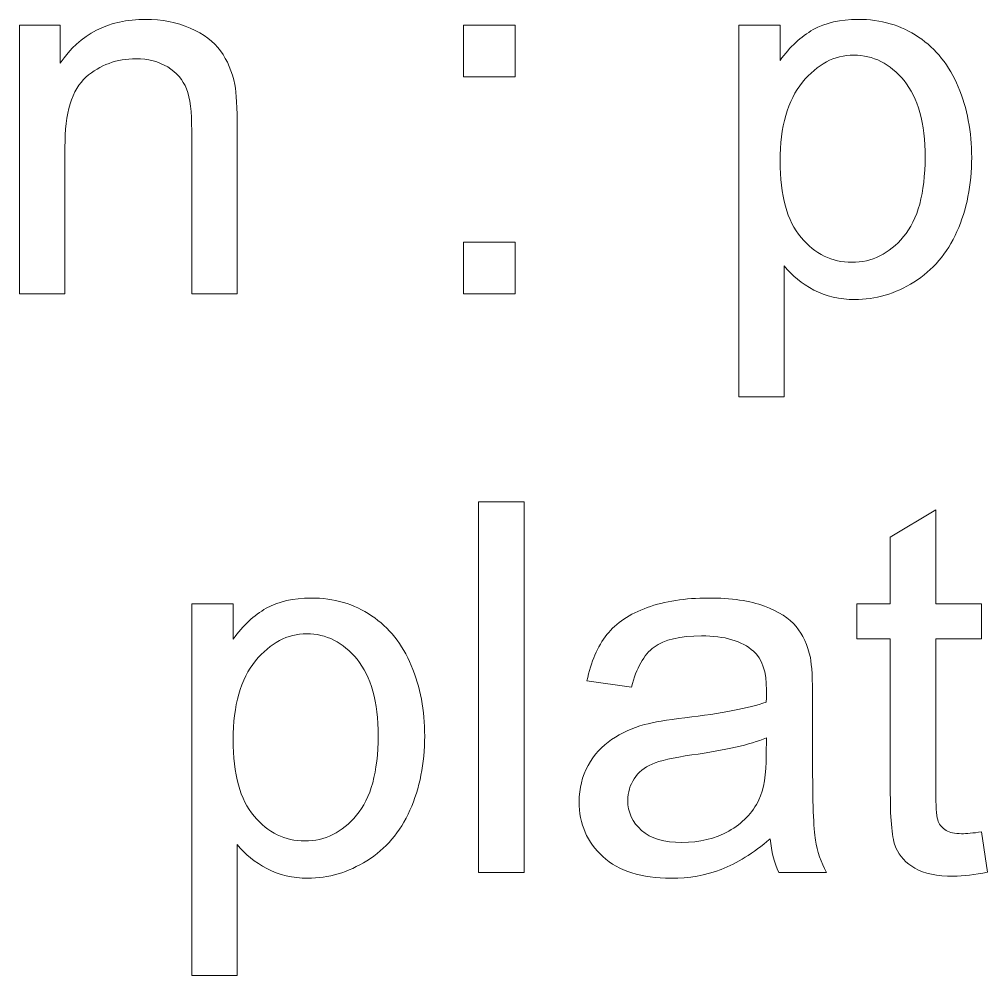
# Model space of a CAD drawing. Header units: centimetres. Extents: x -38.9 to 38.9, y -39.6 to 39.6.
# Drawn here: x 24.39 to 29.141, y 5.451 to 10.14 of the extents above; entities that cross this region are included whole.
import ezdxf

# ---------------------------------------------------------------- set-up
doc = ezdxf.new("R2010")
doc.units = ezdxf.units.CM
doc.header["$MEASUREMENT"] = 0
doc.layers.add('Layer 1', color=7, linetype='Continuous')

msp = doc.modelspace()

# ---------------------------------------------------------------- linework, layer by layer
at = {"layer": 'Layer 1', "color": 250, "lineweight": 9}
for points, knots in [([(24.39016, 8.79422), (24.39016, 8.79422), (24.39016, 10.11248), (24.39016, 10.11248), (24.39016, 10.11248), (24.39016, 10.11248), (24.39016, 10.11248), (24.39016, 10.11248), (24.39016, 10.11248), (24.39016, 10.11248), (24.39016, 10.11248), (24.39016, 10.11248), (24.39016, 10.11248), (24.39016, 10.11248), (24.59082, 10.11248), (24.59082, 10.11248), (24.59082, 10.11248), (24.59082, 10.11248), (24.59082, 10.11248), (24.59082, 10.11248), (24.59082, 10.11248), (24.59082, 10.11248), (24.59082, 10.11248), (24.59082, 10.11248), (24.59082, 10.11248), (24.59082, 10.11248), (24.59082, 9.92537), (24.59082, 9.92537), (24.59082, 9.92537), (24.59082, 9.92537), (24.59082, 9.92537), (24.59082, 9.92537), (24.59082, 9.92537), (24.59082, 9.92537), (24.59082, 9.92537), (24.59082, 9.92537), (24.59082, 9.92537), (24.68734, 10.06888), (24.82704, 10.14042), (25.0095, 10.14042), (25.0095, 10.14042), (25.0095, 10.14042), (25.0095, 10.14042), (25.0095, 10.14042), (25.0095, 10.14042), (25.0095, 10.14042), (25.0095, 10.14042), (25.0095, 10.14042), (25.0095, 10.14042), (25.08908, 10.14042), (25.1619, 10.12603), (25.22836, 10.09766), (25.22836, 10.09766), (25.22836, 10.09766), (25.22836, 10.09766), (25.22836, 10.09766), (25.22836, 10.09766), (25.22836, 10.09766), (25.22836, 10.09766), (25.22836, 10.09766), (25.22836, 10.09766), (25.29482, 10.0693), (25.34479, 10.03162), (25.37781, 9.98548), (25.37781, 9.98548), (25.37781, 9.98548), (25.37781, 9.98548), (25.37781, 9.98548), (25.37781, 9.98548), (25.37781, 9.98548), (25.37781, 9.98548), (25.37781, 9.98548), (25.37781, 9.98548), (25.41082, 9.93934), (25.4341, 9.8843), (25.44722, 9.8208), (25.44722, 9.8208), (25.44722, 9.8208), (25.44722, 9.8208), (25.44722, 9.8208), (25.44722, 9.8208), (25.44722, 9.8208), (25.44722, 9.8208), (25.44722, 9.8208), (25.44722, 9.8208), (25.45527, 9.77932), (25.4595, 9.70693), (25.4595, 9.60363), (25.4595, 9.60363), (25.4595, 9.60363), (25.4595, 9.60363), (25.4595, 9.60363), (25.4595, 9.60363), (25.4595, 9.60363), (25.4595, 9.60363), (25.4595, 9.60363), (25.4595, 9.60363), (25.4595, 9.60363), (25.4595, 8.79422), (25.4595, 8.79422), (25.4595, 8.79422), (25.4595, 8.79422), (25.4595, 8.79422), (25.4595, 8.79422), (25.4595, 8.79422), (25.4595, 8.79422), (25.4595, 8.79422), (25.4595, 8.79422), (25.45949, 8.79422), (25.45949, 8.79422), (25.23598, 8.79422), (25.23598, 8.79422), (25.23598, 8.79422), (25.23598, 8.79422), (25.23598, 8.79422), (25.23598, 8.79422), (25.23598, 8.79422), (25.23598, 8.79422), (25.23598, 8.79422), (25.23598, 8.79422), (25.23598, 8.79422), (25.23598, 8.79422), (25.23598, 9.59517), (25.23598, 9.59517), (25.23598, 9.59517), (25.23598, 9.59517), (25.23598, 9.59517), (25.23598, 9.59517), (25.23598, 9.59517), (25.23598, 9.59517), (25.23598, 9.59517), (25.23598, 9.59517), (25.23597, 9.59517), (25.23597, 9.68618), (25.22751, 9.75434), (25.21016, 9.79921), (25.21016, 9.79921), (25.21016, 9.79921), (25.21016, 9.79921), (25.21016, 9.79921), (25.21016, 9.79921), (25.21016, 9.79921), (25.21016, 9.79921), (25.21015, 9.79921), (25.21015, 9.79921), (25.19279, 9.84409), (25.1619, 9.88007), (25.11787, 9.90716), (25.11787, 9.90716), (25.11787, 9.90716), (25.11787, 9.90716), (25.11787, 9.90716), (25.11787, 9.90716), (25.11787, 9.90716), (25.11787, 9.90716), (25.11786, 9.90716), (25.11786, 9.90716), (25.07383, 9.93383), (25.02177, 9.94738), (24.96251, 9.94738), (24.96251, 9.94738), (24.96251, 9.94738), (24.96251, 9.94738), (24.96251, 9.94738), (24.96251, 9.94738), (24.96251, 9.94738), (24.96251, 9.94738), (24.9625, 9.94738), (24.9625, 9.94738), (24.86768, 9.94738), (24.78598, 9.91732), (24.71697, 9.85679), (24.71697, 9.85679), (24.71697, 9.85679), (24.71697, 9.85679), (24.71697, 9.85679), (24.71697, 9.85679), (24.71697, 9.85679), (24.71697, 9.85679), (24.71696, 9.85679), (24.71696, 9.85679), (24.64796, 9.79667), (24.61368, 9.68195), (24.61368, 9.51346), (24.61368, 9.51346), (24.61368, 9.51346), (24.61368, 9.51346), (24.61368, 9.51346), (24.61368, 9.51346), (24.61368, 9.51346), (24.61368, 9.51346), (24.61368, 9.51346), (24.61368, 9.51346), (24.61368, 9.51346), (24.61368, 8.79422), (24.61368, 8.79422), (24.61368, 8.79422), (24.61368, 8.79422), (24.61368, 8.79422), (24.61368, 8.79422), (24.61368, 8.79422), (24.61368, 8.79422), (24.61368, 8.79422), (24.61368, 8.79422), (24.61367, 8.79422), (24.61367, 8.79422), (24.39016, 8.79422), (24.39016, 8.79422)], [0, 0, 0, 0, 0.0144928, 0.0144928, 0.0144928, 0.0289855, 0.0289855, 0.0289855, 0.0434783, 0.0434783, 0.0434783, 0.057971, 0.057971, 0.057971, 0.0724638, 0.0724638, 0.0724638, 0.0869565, 0.0869565, 0.0869565, 0.1014493, 0.1014493, 0.1014493, 0.115942, 0.115942, 0.115942, 0.1304348, 0.1304348, 0.1304348, 0.1449275, 0.1449275, 0.1449275, 0.1594203, 0.1594203, 0.1594203, 0.173913, 0.173913, 0.173913, 0.1884058, 0.1884058, 0.1884058, 0.2028986, 0.2028986, 0.2028986, 0.2173913, 0.2173913, 0.2173913, 0.2318841, 0.2318841, 0.2318841, 0.2463768, 0.2463768, 0.2463768, 0.2608696, 0.2608696, 0.2608696, 0.2753623, 0.2753623, 0.2753623, 0.2898551, 0.2898551, 0.2898551, 0.3043478, 0.3043478, 0.3043478, 0.3188406, 0.3188406, 0.3188406, 0.3333333, 0.3333333, 0.3333333, 0.3478261, 0.3478261, 0.3478261, 0.3623188, 0.3623188, 0.3623188, 0.3768116, 0.3768116, 0.3768116, 0.3913043, 0.3913043, 0.3913043, 0.4057971, 0.4057971, 0.4057971, 0.4202899, 0.4202899, 0.4202899, 0.4347826, 0.4347826, 0.4347826, 0.4492754, 0.4492754, 0.4492754, 0.4637681, 0.4637681, 0.4637681, 0.4782609, 0.4782609, 0.4782609, 0.4927536, 0.4927536, 0.4927536, 0.5072464, 0.5072464, 0.5072464, 0.5217391, 0.5217391, 0.5217391, 0.5362319, 0.5362319, 0.5362319, 0.5507246, 0.5507246, 0.5507246, 0.5652174, 0.5652174, 0.5652174, 0.5797101, 0.5797101, 0.5797101, 0.5942029, 0.5942029, 0.5942029, 0.6086957, 0.6086957, 0.6086957, 0.6231884, 0.6231884, 0.6231884, 0.6376812, 0.6376812, 0.6376812, 0.6521739, 0.6521739, 0.6521739, 0.6666667, 0.6666667, 0.6666667, 0.6811594, 0.6811594, 0.6811594, 0.6956522, 0.6956522, 0.6956522, 0.7101449, 0.7101449, 0.7101449, 0.7246377, 0.7246377, 0.7246377, 0.7391304, 0.7391304, 0.7391304, 0.7536232, 0.7536232, 0.7536232, 0.7681159, 0.7681159, 0.7681159, 0.7826087, 0.7826087, 0.7826087, 0.7971014, 0.7971014, 0.7971014, 0.8115942, 0.8115942, 0.8115942, 0.826087, 0.826087, 0.826087, 0.8405797, 0.8405797, 0.8405797, 0.8550725, 0.8550725, 0.8550725, 0.8695652, 0.8695652, 0.8695652, 0.884058, 0.884058, 0.884058, 0.8985507, 0.8985507, 0.8985507, 0.9130435, 0.9130435, 0.9130435, 0.9275362, 0.9275362, 0.9275362, 0.942029, 0.942029, 0.942029, 0.9565217, 0.9565217, 0.9565217, 0.9710145, 0.9710145, 0.9710145, 0.9855072, 0.9855072, 0.9855072, 1, 1, 1, 1]), ([(27.91992, 8.28876), (27.91992, 8.28876), (27.91992, 10.11248), (27.91992, 10.11248), (27.91992, 10.11248), (27.91992, 10.11248), (27.91992, 10.11248), (27.91992, 10.11248), (27.91992, 10.11248), (27.91992, 10.11248), (27.91992, 10.11248), (27.91992, 10.11248), (27.91992, 10.11248), (27.91992, 10.11248), (28.12313, 10.11248), (28.12313, 10.11248), (28.12313, 10.11248), (28.12313, 10.11248), (28.12313, 10.11248), (28.12313, 10.11248), (28.12313, 10.11248), (28.12313, 10.11248), (28.12313, 10.11248), (28.12313, 10.11248), (28.12313, 10.11248), (28.12313, 10.11248), (28.12313, 9.93934), (28.12313, 9.93934), (28.12313, 9.93934), (28.12313, 9.93934), (28.12313, 9.93934), (28.12313, 9.93934), (28.12313, 9.93934), (28.12313, 9.93934), (28.12313, 9.93934), (28.12313, 9.93934), (28.12313, 9.93934), (28.17096, 10.00622), (28.22514, 10.0566), (28.28568, 10.09004), (28.28568, 10.09004), (28.28568, 10.09004), (28.28568, 10.09004), (28.28568, 10.09004), (28.28568, 10.09004), (28.28568, 10.09004), (28.28568, 10.09004), (28.28568, 10.09004), (28.28568, 10.09004), (28.34579, 10.12349), (28.41902, 10.14042), (28.50497, 10.14042), (28.50497, 10.14042), (28.50497, 10.14042), (28.50497, 10.14042), (28.50497, 10.14042), (28.50497, 10.14042), (28.50497, 10.14042), (28.50497, 10.14042), (28.50497, 10.14042), (28.50497, 10.14042), (28.61756, 10.14042), (28.71662, 10.11163), (28.80257, 10.05364), (28.80257, 10.05364), (28.80257, 10.05364), (28.80257, 10.05364), (28.80257, 10.05364), (28.80257, 10.05364), (28.80257, 10.05364), (28.80257, 10.05364), (28.80257, 10.05364), (28.80257, 10.05364), (28.88851, 9.99606), (28.95326, 9.91436), (28.9973, 9.80937), (28.9973, 9.80937), (28.9973, 9.80937), (28.9973, 9.80937), (28.9973, 9.80937), (28.9973, 9.80937), (28.9973, 9.80937), (28.9973, 9.80937), (28.9973, 9.80937), (28.9973, 9.80937), (29.04091, 9.70396), (29.06292, 9.58882), (29.06292, 9.46309), (29.06292, 9.46309), (29.06292, 9.46309), (29.06292, 9.46309), (29.06292, 9.46309), (29.06292, 9.46309), (29.06292, 9.46309), (29.06292, 9.46309), (29.06292, 9.46309), (29.06291, 9.46309), (29.06291, 9.32889), (29.03879, 9.20782), (28.99053, 9.09987), (28.99053, 9.09987), (28.99053, 9.09987), (28.99053, 9.09987), (28.99053, 9.09987), (28.99053, 9.09987), (28.99053, 9.09987), (28.99053, 9.09987), (28.99052, 9.09987), (28.99052, 9.09987), (28.94226, 8.99234), (28.872, 8.90979), (28.77971, 8.85222), (28.77971, 8.85222), (28.77971, 8.85222), (28.77971, 8.85222), (28.77971, 8.85222), (28.77971, 8.85222), (28.77971, 8.85222), (28.77971, 8.85222), (28.7797, 8.85222), (28.7797, 8.85222), (28.68784, 8.79507), (28.5909, 8.76628), (28.4893, 8.76628), (28.4893, 8.76628), (28.4893, 8.76628), (28.4893, 8.76628), (28.4893, 8.76628), (28.4893, 8.76628), (28.4893, 8.76628), (28.4893, 8.76628), (28.48929, 8.76628), (28.48929, 8.76628), (28.41479, 8.76628), (28.34791, 8.78194), (28.28906, 8.81327), (28.28906, 8.81327), (28.28906, 8.81327), (28.28906, 8.81327), (28.28906, 8.81327), (28.28906, 8.81327), (28.28906, 8.81327), (28.28906, 8.81327), (28.28906, 8.81327), (28.28906, 8.81327), (28.22979, 8.8446), (28.18154, 8.88397), (28.14344, 8.9318), (28.14344, 8.9318), (28.14344, 8.9318), (28.14344, 8.9318), (28.14344, 8.9318), (28.14344, 8.9318), (28.14344, 8.9318), (28.14344, 8.9318), (28.14344, 8.9318), (28.14344, 8.9318), (28.14344, 8.9318), (28.14344, 8.28876), (28.14344, 8.28876), (28.14344, 8.28876), (28.14344, 8.28876), (28.14344, 8.28876), (28.14344, 8.28876), (28.14344, 8.28876), (28.14344, 8.28876), (28.14344, 8.28876), (28.14344, 8.28876), (28.14343, 8.28876), (28.14343, 8.28876), (27.91992, 8.28876), (27.91992, 8.28876)], [0, 0, 0, 0, 0.0175439, 0.0175439, 0.0175439, 0.0350877, 0.0350877, 0.0350877, 0.0526316, 0.0526316, 0.0526316, 0.0701754, 0.0701754, 0.0701754, 0.0877193, 0.0877193, 0.0877193, 0.1052632, 0.1052632, 0.1052632, 0.122807, 0.122807, 0.122807, 0.1403509, 0.1403509, 0.1403509, 0.1578947, 0.1578947, 0.1578947, 0.1754386, 0.1754386, 0.1754386, 0.1929825, 0.1929825, 0.1929825, 0.2105263, 0.2105263, 0.2105263, 0.2280702, 0.2280702, 0.2280702, 0.245614, 0.245614, 0.245614, 0.2631579, 0.2631579, 0.2631579, 0.2807018, 0.2807018, 0.2807018, 0.2982456, 0.2982456, 0.2982456, 0.3157895, 0.3157895, 0.3157895, 0.3333333, 0.3333333, 0.3333333, 0.3508772, 0.3508772, 0.3508772, 0.3684211, 0.3684211, 0.3684211, 0.3859649, 0.3859649, 0.3859649, 0.4035088, 0.4035088, 0.4035088, 0.4210526, 0.4210526, 0.4210526, 0.4385965, 0.4385965, 0.4385965, 0.4561404, 0.4561404, 0.4561404, 0.4736842, 0.4736842, 0.4736842, 0.4912281, 0.4912281, 0.4912281, 0.5087719, 0.5087719, 0.5087719, 0.5263158, 0.5263158, 0.5263158, 0.5438596, 0.5438596, 0.5438596, 0.5614035, 0.5614035, 0.5614035, 0.5789474, 0.5789474, 0.5789474, 0.5964912, 0.5964912, 0.5964912, 0.6140351, 0.6140351, 0.6140351, 0.6315789, 0.6315789, 0.6315789, 0.6491228, 0.6491228, 0.6491228, 0.6666667, 0.6666667, 0.6666667, 0.6842105, 0.6842105, 0.6842105, 0.7017544, 0.7017544, 0.7017544, 0.7192982, 0.7192982, 0.7192982, 0.7368421, 0.7368421, 0.7368421, 0.754386, 0.754386, 0.754386, 0.7719298, 0.7719298, 0.7719298, 0.7894737, 0.7894737, 0.7894737, 0.8070175, 0.8070175, 0.8070175, 0.8245614, 0.8245614, 0.8245614, 0.8421053, 0.8421053, 0.8421053, 0.8596491, 0.8596491, 0.8596491, 0.877193, 0.877193, 0.877193, 0.8947368, 0.8947368, 0.8947368, 0.9122807, 0.9122807, 0.9122807, 0.9298246, 0.9298246, 0.9298246, 0.9473684, 0.9473684, 0.9473684, 0.9649123, 0.9649123, 0.9649123, 0.9824561, 0.9824561, 0.9824561, 1, 1, 1, 1]), ([(26.56948, 9.85848), (26.56948, 9.85848), (26.56948, 10.11248), (26.56948, 10.11248), (26.56948, 10.11248), (26.56948, 10.11248), (26.56948, 10.11248), (26.56948, 10.11248), (26.56948, 10.11248), (26.56948, 10.11248), (26.56948, 10.11248), (26.56948, 10.11248), (26.56948, 10.11248), (26.56948, 10.11248), (26.82348, 10.11248), (26.82348, 10.11248), (26.82348, 10.11248), (26.82348, 10.11248), (26.82348, 10.11248), (26.82348, 10.11248), (26.82348, 10.11248), (26.82348, 10.11248), (26.82348, 10.11248), (26.82348, 10.11248), (26.82348, 10.11248), (26.82348, 10.11248), (26.82348, 9.85848), (26.82348, 9.85848), (26.82348, 9.85848), (26.82348, 9.85848), (26.82348, 9.85848), (26.82348, 9.85848), (26.82348, 9.85848), (26.82348, 9.85848), (26.82348, 9.85848), (26.82348, 9.85848), (26.82348, 9.85848), (26.82347, 9.85848), (26.56948, 9.85848), (26.56948, 9.85848)], [0, 0, 0, 0, 0.0769231, 0.0769231, 0.0769231, 0.1538462, 0.1538462, 0.1538462, 0.2307692, 0.2307692, 0.2307692, 0.3076923, 0.3076923, 0.3076923, 0.3846154, 0.3846154, 0.3846154, 0.4615385, 0.4615385, 0.4615385, 0.5384615, 0.5384615, 0.5384615, 0.6153846, 0.6153846, 0.6153846, 0.6923077, 0.6923077, 0.6923077, 0.7692308, 0.7692308, 0.7692308, 0.8461538, 0.8461538, 0.8461538, 0.9230769, 0.9230769, 0.9230769, 1, 1, 1, 1]), ([(28.12313, 9.44531), (28.12313, 9.2764), (28.15741, 9.15151), (28.22557, 9.07066), (28.22557, 9.07066), (28.22557, 9.07066), (28.22557, 9.07066), (28.22557, 9.07066), (28.22557, 9.07066), (28.22557, 9.07066), (28.22557, 9.07066), (28.22557, 9.07066), (28.22557, 9.07066), (28.29415, 8.9898), (28.37712, 8.94916), (28.47449, 8.94916), (28.47449, 8.94916), (28.47449, 8.94916), (28.47449, 8.94916), (28.47449, 8.94916), (28.47449, 8.94916), (28.47449, 8.94916), (28.47449, 8.94916), (28.47449, 8.94916), (28.47449, 8.94916), (28.57355, 8.94916), (28.65821, 8.99107), (28.72849, 9.07489), (28.72849, 9.07489), (28.72849, 9.07489), (28.72849, 9.07489), (28.72849, 9.07489), (28.72849, 9.07489), (28.72849, 9.07489), (28.72849, 9.07489), (28.72849, 9.07489), (28.72849, 9.07489), (28.79918, 9.15871), (28.83432, 9.28825), (28.83432, 9.46393), (28.83432, 9.46393), (28.83432, 9.46393), (28.83432, 9.46393), (28.83432, 9.46393), (28.83432, 9.46393), (28.83432, 9.46393), (28.83432, 9.46393), (28.83432, 9.46393), (28.83432, 9.46393), (28.83431, 9.63157), (28.80003, 9.75688), (28.73103, 9.84028), (28.73103, 9.84028), (28.73103, 9.84028), (28.73103, 9.84028), (28.73103, 9.84028), (28.73103, 9.84028), (28.73103, 9.84028), (28.73103, 9.84028), (28.73102, 9.84028), (28.73102, 9.84028), (28.66201, 9.92367), (28.57989, 9.96516), (28.48422, 9.96516), (28.48422, 9.96516), (28.48422, 9.96516), (28.48422, 9.96516), (28.48422, 9.96516), (28.48422, 9.96516), (28.48422, 9.96516), (28.48422, 9.96516), (28.48421, 9.96516), (28.48421, 9.96516), (28.38938, 9.96516), (28.30557, 9.92071), (28.23276, 9.83223), (28.23276, 9.83223), (28.23276, 9.83223), (28.23276, 9.83223), (28.23276, 9.83223), (28.23276, 9.83223), (28.23276, 9.83223), (28.23276, 9.83223), (28.23275, 9.83223), (28.23275, 9.83223), (28.15951, 9.74333), (28.12313, 9.61464), (28.12313, 9.44531)], [0, 0, 0, 0, 0.0344828, 0.0344828, 0.0344828, 0.0689655, 0.0689655, 0.0689655, 0.1034483, 0.1034483, 0.1034483, 0.137931, 0.137931, 0.137931, 0.1724138, 0.1724138, 0.1724138, 0.2068966, 0.2068966, 0.2068966, 0.2413793, 0.2413793, 0.2413793, 0.2758621, 0.2758621, 0.2758621, 0.3103448, 0.3103448, 0.3103448, 0.3448276, 0.3448276, 0.3448276, 0.3793103, 0.3793103, 0.3793103, 0.4137931, 0.4137931, 0.4137931, 0.4482759, 0.4482759, 0.4482759, 0.4827586, 0.4827586, 0.4827586, 0.5172414, 0.5172414, 0.5172414, 0.5517241, 0.5517241, 0.5517241, 0.5862069, 0.5862069, 0.5862069, 0.6206897, 0.6206897, 0.6206897, 0.6551724, 0.6551724, 0.6551724, 0.6896552, 0.6896552, 0.6896552, 0.7241379, 0.7241379, 0.7241379, 0.7586207, 0.7586207, 0.7586207, 0.7931034, 0.7931034, 0.7931034, 0.8275862, 0.8275862, 0.8275862, 0.862069, 0.862069, 0.862069, 0.8965517, 0.8965517, 0.8965517, 0.9310345, 0.9310345, 0.9310345, 0.9655172, 0.9655172, 0.9655172, 1, 1, 1, 1]), ([(26.56948, 8.79422), (26.56948, 8.79422), (26.56948, 9.04822), (26.56948, 9.04822), (26.56948, 9.04822), (26.56948, 9.04822), (26.56948, 9.04822), (26.56948, 9.04822), (26.56948, 9.04822), (26.56948, 9.04822), (26.56948, 9.04822), (26.56948, 9.04822), (26.56948, 9.04822), (26.56948, 9.04822), (26.82348, 9.04822), (26.82348, 9.04822), (26.82348, 9.04822), (26.82348, 9.04822), (26.82348, 9.04822), (26.82348, 9.04822), (26.82348, 9.04822), (26.82348, 9.04822), (26.82348, 9.04822), (26.82348, 9.04822), (26.82348, 9.04822), (26.82348, 9.04822), (26.82348, 8.79422), (26.82348, 8.79422), (26.82348, 8.79422), (26.82348, 8.79422), (26.82348, 8.79422), (26.82348, 8.79422), (26.82348, 8.79422), (26.82348, 8.79422), (26.82348, 8.79422), (26.82348, 8.79422), (26.82348, 8.79422), (26.82347, 8.79422), (26.56948, 8.79422), (26.56948, 8.79422)], [0, 0, 0, 0, 0.0769231, 0.0769231, 0.0769231, 0.1538462, 0.1538462, 0.1538462, 0.2307692, 0.2307692, 0.2307692, 0.3076923, 0.3076923, 0.3076923, 0.3846154, 0.3846154, 0.3846154, 0.4615385, 0.4615385, 0.4615385, 0.5384615, 0.5384615, 0.5384615, 0.6153846, 0.6153846, 0.6153846, 0.6923077, 0.6923077, 0.6923077, 0.7692308, 0.7692308, 0.7692308, 0.8461538, 0.8461538, 0.8461538, 0.9230769, 0.9230769, 0.9230769, 1, 1, 1, 1]), ([(26.64356, 5.95661), (26.64356, 5.95661), (26.64356, 7.77525), (26.64356, 7.77525), (26.64356, 7.77525), (26.64356, 7.77525), (26.64356, 7.77525), (26.64356, 7.77525), (26.64356, 7.77525), (26.64356, 7.77525), (26.64356, 7.77525), (26.64356, 7.77525), (26.64356, 7.77525), (26.64356, 7.77525), (26.86708, 7.77525), (26.86708, 7.77525), (26.86708, 7.77525), (26.86708, 7.77525), (26.86708, 7.77525), (26.86708, 7.77525), (26.86708, 7.77525), (26.86708, 7.77525), (26.86708, 7.77525), (26.86708, 7.77525), (26.86708, 7.77525), (26.86708, 7.77525), (26.86708, 5.95661), (26.86708, 5.95661), (26.86708, 5.95661), (26.86708, 5.95661), (26.86708, 5.95661), (26.86708, 5.95661), (26.86708, 5.95661), (26.86708, 5.95661), (26.86708, 5.95661), (26.86708, 5.95661), (26.86708, 5.95661), (26.86707, 5.95661), (26.64356, 5.95661), (26.64356, 5.95661)], [0, 0, 0, 0, 0.0769231, 0.0769231, 0.0769231, 0.1538462, 0.1538462, 0.1538462, 0.2307692, 0.2307692, 0.2307692, 0.3076923, 0.3076923, 0.3076923, 0.3846154, 0.3846154, 0.3846154, 0.4615385, 0.4615385, 0.4615385, 0.5384615, 0.5384615, 0.5384615, 0.6153846, 0.6153846, 0.6153846, 0.6923077, 0.6923077, 0.6923077, 0.7692308, 0.7692308, 0.7692308, 0.8461538, 0.8461538, 0.8461538, 0.9230769, 0.9230769, 0.9230769, 1, 1, 1, 1]), ([(29.11074, 6.156), (29.11074, 6.156), (29.14122, 5.95873), (29.14122, 5.95873), (29.14122, 5.95873), (29.14122, 5.95873), (29.14122, 5.95873), (29.14122, 5.95873), (29.14122, 5.95873), (29.14122, 5.95873), (29.14122, 5.95873), (29.14121, 5.95873), (29.14121, 5.95873), (29.07856, 5.9456), (29.02226, 5.93883), (28.97316, 5.93883), (28.97316, 5.93883), (28.97316, 5.93883), (28.97316, 5.93883), (28.97316, 5.93883), (28.97316, 5.93883), (28.97316, 5.93883), (28.97316, 5.93883), (28.97315, 5.93883), (28.97315, 5.93883), (28.89229, 5.93883), (28.82964, 5.95153), (28.78477, 5.97735), (28.78477, 5.97735), (28.78477, 5.97735), (28.78477, 5.97735), (28.78477, 5.97735), (28.78477, 5.97735), (28.78477, 5.97735), (28.78477, 5.97735), (28.78476, 5.97735), (28.78476, 5.97735), (28.74031, 6.00318), (28.709, 6.03662), (28.69079, 6.07853), (28.69079, 6.07853), (28.69079, 6.07853), (28.69079, 6.07853), (28.69079, 6.07853), (28.69079, 6.07853), (28.69079, 6.07853), (28.69079, 6.07853), (28.69078, 6.07853), (28.69078, 6.07853), (28.67258, 6.12044), (28.6637, 6.20849), (28.6637, 6.34269), (28.6637, 6.34269), (28.6637, 6.34269), (28.6637, 6.34269), (28.6637, 6.34269), (28.6637, 6.34269), (28.6637, 6.34269), (28.6637, 6.34269), (28.6637, 6.34269), (28.6637, 6.34269), (28.6637, 6.34269), (28.6637, 7.10215), (28.6637, 7.10215), (28.6637, 7.10215), (28.6637, 7.10215), (28.6637, 7.10215), (28.6637, 7.10215), (28.6637, 7.10215), (28.6637, 7.10215), (28.6637, 7.10215), (28.6637, 7.10215), (28.66369, 7.10215), (28.66369, 7.10215), (28.4986, 7.10215), (28.4986, 7.10215), (28.4986, 7.10215), (28.4986, 7.10215), (28.4986, 7.10215), (28.4986, 7.10215), (28.4986, 7.10215), (28.4986, 7.10215), (28.4986, 7.10215), (28.4986, 7.10215), (28.4986, 7.10215), (28.4986, 7.10215), (28.4986, 7.27487), (28.4986, 7.27487), (28.4986, 7.27487), (28.4986, 7.27487), (28.4986, 7.27487), (28.4986, 7.27487), (28.4986, 7.27487), (28.4986, 7.27487), (28.4986, 7.27487), (28.4986, 7.27487), (28.4986, 7.27487), (28.4986, 7.27487), (28.6637, 7.27487), (28.6637, 7.27487), (28.6637, 7.27487), (28.6637, 7.27487), (28.6637, 7.27487), (28.6637, 7.27487), (28.6637, 7.27487), (28.6637, 7.27487), (28.6637, 7.27487), (28.6637, 7.27487), (28.6637, 7.27487), (28.6637, 7.27487), (28.6637, 7.60084), (28.6637, 7.60084), (28.6637, 7.60084), (28.6637, 7.60084), (28.6637, 7.60084), (28.6637, 7.60084), (28.6637, 7.60084), (28.6637, 7.60084), (28.6637, 7.60084), (28.6637, 7.60084), (28.6637, 7.60084), (28.6637, 7.60084), (28.88722, 7.73503), (28.88722, 7.73503), (28.88722, 7.73503), (28.88722, 7.73503), (28.88722, 7.73503), (28.88722, 7.73503), (28.88722, 7.73503), (28.88722, 7.73503), (28.88722, 7.73503), (28.88722, 7.73503), (28.88722, 7.73503), (28.88722, 7.73503), (28.88722, 7.27487), (28.88722, 7.27487), (28.88722, 7.27487), (28.88722, 7.27487), (28.88722, 7.27487), (28.88722, 7.27487), (28.88722, 7.27487), (28.88722, 7.27487), (28.88722, 7.27487), (28.88722, 7.27487), (28.88722, 7.27487), (28.88722, 7.27487), (29.11074, 7.27487), (29.11074, 7.27487), (29.11074, 7.27487), (29.11074, 7.27487), (29.11074, 7.27487), (29.11074, 7.27487), (29.11074, 7.27487), (29.11074, 7.27487), (29.11074, 7.27487), (29.11074, 7.27487), (29.11074, 7.27487), (29.11074, 7.27487), (29.11074, 7.10215), (29.11074, 7.10215), (29.11074, 7.10215), (29.11074, 7.10215), (29.11074, 7.10215), (29.11074, 7.10215), (29.11074, 7.10215), (29.11074, 7.10215), (29.11074, 7.10215), (29.11074, 7.10215), (29.11073, 7.10215), (29.11073, 7.10215), (28.88722, 7.10215), (28.88722, 7.10215), (28.88722, 7.10215), (28.88722, 7.10215), (28.88722, 7.10215), (28.88722, 7.10215), (28.88722, 7.10215), (28.88722, 7.10215), (28.88722, 7.10215), (28.88722, 7.10215), (28.88722, 7.10215), (28.88722, 7.10215), (28.88722, 6.32999), (28.88722, 6.32999), (28.88722, 6.32999), (28.88722, 6.32999), (28.88722, 6.32999), (28.88722, 6.32999), (28.88722, 6.32999), (28.88722, 6.32999), (28.88722, 6.32999), (28.88722, 6.32999), (28.88722, 6.32999), (28.88722, 6.26607), (28.89102, 6.225), (28.89907, 6.2068), (28.89907, 6.2068), (28.89907, 6.2068), (28.89907, 6.2068), (28.89907, 6.2068), (28.89907, 6.2068), (28.89907, 6.2068), (28.89907, 6.2068), (28.89907, 6.2068), (28.89907, 6.2068), (28.90669, 6.1886), (28.91939, 6.1742), (28.93717, 6.1632), (28.93717, 6.1632), (28.93717, 6.1632), (28.93717, 6.1632), (28.93717, 6.1632), (28.93717, 6.1632), (28.93717, 6.1632), (28.93717, 6.1632), (28.93717, 6.1632), (28.93717, 6.1632), (28.95495, 6.15261), (28.98035, 6.14711), (29.01336, 6.14711), (29.01336, 6.14711), (29.01336, 6.14711), (29.01336, 6.14711), (29.01336, 6.14711), (29.01336, 6.14711), (29.01336, 6.14711), (29.01336, 6.14711), (29.01337, 6.14711), (29.01337, 6.14711), (29.03793, 6.14711), (29.07052, 6.15007), (29.11074, 6.156)], [0, 0, 0, 0, 0.012987, 0.012987, 0.012987, 0.025974, 0.025974, 0.025974, 0.038961, 0.038961, 0.038961, 0.0519481, 0.0519481, 0.0519481, 0.0649351, 0.0649351, 0.0649351, 0.0779221, 0.0779221, 0.0779221, 0.0909091, 0.0909091, 0.0909091, 0.1038961, 0.1038961, 0.1038961, 0.1168831, 0.1168831, 0.1168831, 0.1298701, 0.1298701, 0.1298701, 0.1428571, 0.1428571, 0.1428571, 0.1558442, 0.1558442, 0.1558442, 0.1688312, 0.1688312, 0.1688312, 0.1818182, 0.1818182, 0.1818182, 0.1948052, 0.1948052, 0.1948052, 0.2077922, 0.2077922, 0.2077922, 0.2207792, 0.2207792, 0.2207792, 0.2337662, 0.2337662, 0.2337662, 0.2467532, 0.2467532, 0.2467532, 0.2597403, 0.2597403, 0.2597403, 0.2727273, 0.2727273, 0.2727273, 0.2857143, 0.2857143, 0.2857143, 0.2987013, 0.2987013, 0.2987013, 0.3116883, 0.3116883, 0.3116883, 0.3246753, 0.3246753, 0.3246753, 0.3376623, 0.3376623, 0.3376623, 0.3506494, 0.3506494, 0.3506494, 0.3636364, 0.3636364, 0.3636364, 0.3766234, 0.3766234, 0.3766234, 0.3896104, 0.3896104, 0.3896104, 0.4025974, 0.4025974, 0.4025974, 0.4155844, 0.4155844, 0.4155844, 0.4285714, 0.4285714, 0.4285714, 0.4415584, 0.4415584, 0.4415584, 0.4545455, 0.4545455, 0.4545455, 0.4675325, 0.4675325, 0.4675325, 0.4805195, 0.4805195, 0.4805195, 0.4935065, 0.4935065, 0.4935065, 0.5064935, 0.5064935, 0.5064935, 0.5194805, 0.5194805, 0.5194805, 0.5324675, 0.5324675, 0.5324675, 0.5454545, 0.5454545, 0.5454545, 0.5584416, 0.5584416, 0.5584416, 0.5714286, 0.5714286, 0.5714286, 0.5844156, 0.5844156, 0.5844156, 0.5974026, 0.5974026, 0.5974026, 0.6103896, 0.6103896, 0.6103896, 0.6233766, 0.6233766, 0.6233766, 0.6363636, 0.6363636, 0.6363636, 0.6493506, 0.6493506, 0.6493506, 0.6623377, 0.6623377, 0.6623377, 0.6753247, 0.6753247, 0.6753247, 0.6883117, 0.6883117, 0.6883117, 0.7012987, 0.7012987, 0.7012987, 0.7142857, 0.7142857, 0.7142857, 0.7272727, 0.7272727, 0.7272727, 0.7402597, 0.7402597, 0.7402597, 0.7532468, 0.7532468, 0.7532468, 0.7662338, 0.7662338, 0.7662338, 0.7792208, 0.7792208, 0.7792208, 0.7922078, 0.7922078, 0.7922078, 0.8051948, 0.8051948, 0.8051948, 0.8181818, 0.8181818, 0.8181818, 0.8311688, 0.8311688, 0.8311688, 0.8441558, 0.8441558, 0.8441558, 0.8571429, 0.8571429, 0.8571429, 0.8701299, 0.8701299, 0.8701299, 0.8831169, 0.8831169, 0.8831169, 0.8961039, 0.8961039, 0.8961039, 0.9090909, 0.9090909, 0.9090909, 0.9220779, 0.9220779, 0.9220779, 0.9350649, 0.9350649, 0.9350649, 0.9480519, 0.9480519, 0.9480519, 0.961039, 0.961039, 0.961039, 0.974026, 0.974026, 0.974026, 0.987013, 0.987013, 0.987013, 1, 1, 1, 1]), ([(25.23598, 5.45115), (25.23598, 5.45115), (25.23598, 7.27487), (25.23598, 7.27487), (25.23598, 7.27487), (25.23598, 7.27487), (25.23598, 7.27487), (25.23598, 7.27487), (25.23598, 7.27487), (25.23598, 7.27487), (25.23598, 7.27487), (25.23598, 7.27487), (25.23598, 7.27487), (25.23598, 7.27487), (25.43919, 7.27487), (25.43919, 7.27487), (25.43919, 7.27487), (25.43919, 7.27487), (25.43919, 7.27487), (25.43919, 7.27487), (25.43919, 7.27487), (25.43919, 7.27487), (25.43919, 7.27487), (25.43919, 7.27487), (25.43919, 7.27487), (25.43919, 7.27487), (25.43919, 7.10173), (25.43919, 7.10173), (25.43919, 7.10173), (25.43919, 7.10173), (25.43919, 7.10173), (25.43919, 7.10173), (25.43919, 7.10173), (25.43919, 7.10173), (25.43919, 7.10173), (25.43919, 7.10173), (25.43919, 7.10173), (25.48702, 7.16861), (25.5412, 7.21899), (25.60175, 7.25243), (25.60175, 7.25243), (25.60175, 7.25243), (25.60175, 7.25243), (25.60175, 7.25243), (25.60175, 7.25243), (25.60175, 7.25243), (25.60175, 7.25243), (25.60175, 7.25243), (25.60175, 7.25243), (25.66185, 7.28587), (25.7351, 7.30281), (25.82104, 7.30281), (25.82104, 7.30281), (25.82104, 7.30281), (25.82104, 7.30281), (25.82104, 7.30281), (25.82104, 7.30281), (25.82104, 7.30281), (25.82104, 7.30281), (25.82104, 7.30281), (25.82104, 7.30281), (25.93363, 7.30281), (26.03269, 7.27402), (26.11863, 7.21603), (26.11863, 7.21603), (26.11863, 7.21603), (26.11863, 7.21603), (26.11863, 7.21603), (26.11863, 7.21603), (26.11863, 7.21603), (26.11863, 7.21603), (26.11863, 7.21603), (26.11863, 7.21603), (26.20457, 7.15845), (26.26935, 7.07674), (26.31336, 6.97176), (26.31336, 6.97176), (26.31336, 6.97176), (26.31336, 6.97176), (26.31336, 6.97176), (26.31336, 6.97176), (26.31336, 6.97176), (26.31336, 6.97176), (26.31336, 6.97176), (26.31336, 6.97176), (26.35697, 6.86635), (26.37898, 6.75121), (26.37898, 6.62548), (26.37898, 6.62548), (26.37898, 6.62548), (26.37898, 6.62548), (26.37898, 6.62548), (26.37898, 6.62548), (26.37898, 6.62548), (26.37898, 6.62548), (26.37898, 6.62548), (26.37898, 6.62548), (26.37897, 6.49128), (26.35485, 6.37021), (26.3066, 6.26226), (26.3066, 6.26226), (26.3066, 6.26226), (26.3066, 6.26226), (26.3066, 6.26226), (26.3066, 6.26226), (26.3066, 6.26226), (26.3066, 6.26226), (26.30659, 6.26226), (26.30659, 6.26226), (26.25832, 6.15473), (26.18807, 6.07218), (26.09577, 6.01461), (26.09577, 6.01461), (26.09577, 6.01461), (26.09577, 6.01461), (26.09577, 6.01461), (26.09577, 6.01461), (26.09577, 6.01461), (26.09577, 6.01461), (26.09576, 6.01461), (26.09576, 6.01461), (26.0039, 5.95746), (25.90696, 5.92867), (25.80537, 5.92867), (25.80537, 5.92867), (25.80537, 5.92867), (25.80537, 5.92867), (25.80537, 5.92867), (25.80537, 5.92867), (25.80537, 5.92867), (25.80537, 5.92867), (25.80536, 5.92867), (25.80536, 5.92867), (25.73086, 5.92867), (25.66397, 5.94433), (25.60513, 5.97566), (25.60513, 5.97566), (25.60513, 5.97566), (25.60513, 5.97566), (25.60513, 5.97566), (25.60513, 5.97566), (25.60513, 5.97566), (25.60513, 5.97566), (25.60512, 5.97566), (25.60512, 5.97566), (25.54585, 6.00699), (25.4976, 6.04636), (25.4595, 6.09419), (25.4595, 6.09419), (25.4595, 6.09419), (25.4595, 6.09419), (25.4595, 6.09419), (25.4595, 6.09419), (25.4595, 6.09419), (25.4595, 6.09419), (25.4595, 6.09419), (25.4595, 6.09419), (25.4595, 6.09419), (25.4595, 5.45115), (25.4595, 5.45115), (25.4595, 5.45115), (25.4595, 5.45115), (25.4595, 5.45115), (25.4595, 5.45115), (25.4595, 5.45115), (25.4595, 5.45115), (25.4595, 5.45115), (25.4595, 5.45115), (25.45949, 5.45115), (25.45949, 5.45115), (25.23598, 5.45115), (25.23598, 5.45115)], [0, 0, 0, 0, 0.0175439, 0.0175439, 0.0175439, 0.0350877, 0.0350877, 0.0350877, 0.0526316, 0.0526316, 0.0526316, 0.0701754, 0.0701754, 0.0701754, 0.0877193, 0.0877193, 0.0877193, 0.1052632, 0.1052632, 0.1052632, 0.122807, 0.122807, 0.122807, 0.1403509, 0.1403509, 0.1403509, 0.1578947, 0.1578947, 0.1578947, 0.1754386, 0.1754386, 0.1754386, 0.1929825, 0.1929825, 0.1929825, 0.2105263, 0.2105263, 0.2105263, 0.2280702, 0.2280702, 0.2280702, 0.245614, 0.245614, 0.245614, 0.2631579, 0.2631579, 0.2631579, 0.2807018, 0.2807018, 0.2807018, 0.2982456, 0.2982456, 0.2982456, 0.3157895, 0.3157895, 0.3157895, 0.3333333, 0.3333333, 0.3333333, 0.3508772, 0.3508772, 0.3508772, 0.3684211, 0.3684211, 0.3684211, 0.3859649, 0.3859649, 0.3859649, 0.4035088, 0.4035088, 0.4035088, 0.4210526, 0.4210526, 0.4210526, 0.4385965, 0.4385965, 0.4385965, 0.4561404, 0.4561404, 0.4561404, 0.4736842, 0.4736842, 0.4736842, 0.4912281, 0.4912281, 0.4912281, 0.5087719, 0.5087719, 0.5087719, 0.5263158, 0.5263158, 0.5263158, 0.5438596, 0.5438596, 0.5438596, 0.5614035, 0.5614035, 0.5614035, 0.5789474, 0.5789474, 0.5789474, 0.5964912, 0.5964912, 0.5964912, 0.6140351, 0.6140351, 0.6140351, 0.6315789, 0.6315789, 0.6315789, 0.6491228, 0.6491228, 0.6491228, 0.6666667, 0.6666667, 0.6666667, 0.6842105, 0.6842105, 0.6842105, 0.7017544, 0.7017544, 0.7017544, 0.7192982, 0.7192982, 0.7192982, 0.7368421, 0.7368421, 0.7368421, 0.754386, 0.754386, 0.754386, 0.7719298, 0.7719298, 0.7719298, 0.7894737, 0.7894737, 0.7894737, 0.8070175, 0.8070175, 0.8070175, 0.8245614, 0.8245614, 0.8245614, 0.8421053, 0.8421053, 0.8421053, 0.8596491, 0.8596491, 0.8596491, 0.877193, 0.877193, 0.877193, 0.8947368, 0.8947368, 0.8947368, 0.9122807, 0.9122807, 0.9122807, 0.9298246, 0.9298246, 0.9298246, 0.9473684, 0.9473684, 0.9473684, 0.9649123, 0.9649123, 0.9649123, 0.9824561, 0.9824561, 0.9824561, 1, 1, 1, 1]), ([(28.07398, 6.12171), (27.99102, 6.05101), (27.91103, 6.00148), (27.83439, 5.97227), (27.83439, 5.97227), (27.83439, 5.97227), (27.83439, 5.97227), (27.83439, 5.97227), (27.83439, 5.97227), (27.83439, 5.97227), (27.83439, 5.97227), (27.83438, 5.97227), (27.83438, 5.97227), (27.75776, 5.94306), (27.67564, 5.92867), (27.58759, 5.92867), (27.58759, 5.92867), (27.58759, 5.92867), (27.58759, 5.92867), (27.58759, 5.92867), (27.58759, 5.92867), (27.58759, 5.92867), (27.58759, 5.92867), (27.58758, 5.92867), (27.58758, 5.92867), (27.4428, 5.92867), (27.33147, 5.96381), (27.25359, 6.0345), (27.25359, 6.0345), (27.25359, 6.0345), (27.25359, 6.0345), (27.25359, 6.0345), (27.25359, 6.0345), (27.25359, 6.0345), (27.25359, 6.0345), (27.25358, 6.0345), (27.25358, 6.0345), (27.17568, 6.10478), (27.13674, 6.19495), (27.13674, 6.30459), (27.13674, 6.30459), (27.13674, 6.30459), (27.13674, 6.30459), (27.13674, 6.30459), (27.13674, 6.30459), (27.13674, 6.30459), (27.13674, 6.30459), (27.13674, 6.30459), (27.13674, 6.30459), (27.13674, 6.36894), (27.15156, 6.42778), (27.18077, 6.48112), (27.18077, 6.48112), (27.18077, 6.48112), (27.18077, 6.48112), (27.18077, 6.48112), (27.18077, 6.48112), (27.18077, 6.48112), (27.18077, 6.48112), (27.18077, 6.48112), (27.18077, 6.48112), (27.21041, 6.53446), (27.24892, 6.57679), (27.29634, 6.60897), (27.29634, 6.60897), (27.29634, 6.60897), (27.29634, 6.60897), (27.29634, 6.60897), (27.29634, 6.60897), (27.29634, 6.60897), (27.29634, 6.60897), (27.29634, 6.60897), (27.29634, 6.60897), (27.34417, 6.64114), (27.39751, 6.66569), (27.45721, 6.6822), (27.45721, 6.6822), (27.45721, 6.6822), (27.45721, 6.6822), (27.45721, 6.6822), (27.45721, 6.6822), (27.45721, 6.6822), (27.45721, 6.6822), (27.45721, 6.6822), (27.45721, 6.6822), (27.50124, 6.69363), (27.56769, 6.70464), (27.65617, 6.71565), (27.65617, 6.71565), (27.65617, 6.71565), (27.65617, 6.71565), (27.65617, 6.71565), (27.65617, 6.71565), (27.65617, 6.71565), (27.65617, 6.71565), (27.65617, 6.71565), (27.65617, 6.71565), (27.83651, 6.73681), (27.96986, 6.76264), (28.05495, 6.79227), (28.05495, 6.79227), (28.05495, 6.79227), (28.05495, 6.79227), (28.05495, 6.79227), (28.05495, 6.79227), (28.05495, 6.79227), (28.05495, 6.79227), (28.05495, 6.79227), (28.05495, 6.79227), (28.0558, 6.82275), (28.05622, 6.84222), (28.05622, 6.85027), (28.05622, 6.85027), (28.05622, 6.85027), (28.05622, 6.85027), (28.05622, 6.85027), (28.05622, 6.85027), (28.05622, 6.85027), (28.05622, 6.85027), (28.05622, 6.85027), (28.05621, 6.85027), (28.05621, 6.94086), (28.03505, 7.00478), (27.99272, 7.04204), (27.99272, 7.04204), (27.99272, 7.04204), (27.99272, 7.04204), (27.99272, 7.04204), (27.99272, 7.04204), (27.99272, 7.04204), (27.99272, 7.04204), (27.99271, 7.04204), (27.99271, 7.04204), (27.93556, 7.09241), (27.85048, 7.11739), (27.73786, 7.11739), (27.73786, 7.11739), (27.73786, 7.11739), (27.73786, 7.11739), (27.73786, 7.11739), (27.73786, 7.11739), (27.73786, 7.11739), (27.73786, 7.11739), (27.73786, 7.11739), (27.73786, 7.11739), (27.63245, 7.11739), (27.55457, 7.09876), (27.50462, 7.06193), (27.50462, 7.06193), (27.50462, 7.06193), (27.50462, 7.06193), (27.50462, 7.06193), (27.50462, 7.06193), (27.50462, 7.06193), (27.50462, 7.06193), (27.50461, 7.06193), (27.50461, 7.06193), (27.45423, 7.0251), (27.41741, 6.95991), (27.39328, 6.86592), (27.39328, 6.86592), (27.39328, 6.86592), (27.39328, 6.86592), (27.39328, 6.86592), (27.39328, 6.86592), (27.39328, 6.86592), (27.39328, 6.86592), (27.39328, 6.86592), (27.39327, 6.86592), (27.39327, 6.86592), (27.17484, 6.89641), (27.17484, 6.89641), (27.17484, 6.89641), (27.17484, 6.89641), (27.17484, 6.89641), (27.17484, 6.89641), (27.17484, 6.89641), (27.17484, 6.89641), (27.17484, 6.89641), (27.17484, 6.89641), (27.17484, 6.89641), (27.19474, 6.98996), (27.22733, 7.06574), (27.27305, 7.12331), (27.27305, 7.12331), (27.27305, 7.12331), (27.27305, 7.12331), (27.27305, 7.12331), (27.27305, 7.12331), (27.27305, 7.12331), (27.27305, 7.12331), (27.27305, 7.12331), (27.27305, 7.12331), (27.31877, 7.18089), (27.38481, 7.22492), (27.47117, 7.25624), (27.47117, 7.25624), (27.47117, 7.25624), (27.47117, 7.25624), (27.47117, 7.25624), (27.47117, 7.25624), (27.47117, 7.25624), (27.47117, 7.25624), (27.47117, 7.25624), (27.47117, 7.25624), (27.55711, 7.28714), (27.65744, 7.30281), (27.77089, 7.30281), (27.77089, 7.30281), (27.77089, 7.30281), (27.77089, 7.30281), (27.77089, 7.30281), (27.77089, 7.30281), (27.77089, 7.30281), (27.77089, 7.30281), (27.77089, 7.30281), (27.77089, 7.30281), (27.8835, 7.30281), (27.97535, 7.28969), (28.04606, 7.26302), (28.04606, 7.26302), (28.04606, 7.26302), (28.04606, 7.26302), (28.04606, 7.26302), (28.04606, 7.26302), (28.04606, 7.26302), (28.04606, 7.26302), (28.04606, 7.26302), (28.04606, 7.26302), (28.11633, 7.23635), (28.1684, 7.20333), (28.20142, 7.1631), (28.20142, 7.1631), (28.20142, 7.1631), (28.20142, 7.1631), (28.20142, 7.1631), (28.20142, 7.1631), (28.20142, 7.1631), (28.20142, 7.1631), (28.20142, 7.1631), (28.20142, 7.1631), (28.23443, 7.12289), (28.25772, 7.07209), (28.27127, 7.0107), (28.27127, 7.0107), (28.27127, 7.0107), (28.27127, 7.0107), (28.27127, 7.0107), (28.27127, 7.0107), (28.27127, 7.0107), (28.27127, 7.0107), (28.27127, 7.0107), (28.27127, 7.0107), (28.27847, 6.97261), (28.28229, 6.90402), (28.28229, 6.80539), (28.28229, 6.80539), (28.28229, 6.80539), (28.28229, 6.80539), (28.28229, 6.80539), (28.28229, 6.80539), (28.28229, 6.80539), (28.28229, 6.80539), (28.28229, 6.80539), (28.28229, 6.80539), (28.28229, 6.80539), (28.28229, 6.50906), (28.28229, 6.50906), (28.28229, 6.50906), (28.28229, 6.50906), (28.28229, 6.50906), (28.28229, 6.50906), (28.28229, 6.50906), (28.28229, 6.50906), (28.28229, 6.50906), (28.28229, 6.50906), (28.28229, 6.50906), (28.28229, 6.30205), (28.28694, 6.17124), (28.29624, 6.11578), (28.29624, 6.11578), (28.29624, 6.11578), (28.29624, 6.11578), (28.29624, 6.11578), (28.29624, 6.11578), (28.29624, 6.11578), (28.29624, 6.11578), (28.29625, 6.11578), (28.29625, 6.11578), (28.30514, 6.06033), (28.32377, 6.00741), (28.35086, 5.95661), (28.35086, 5.95661), (28.35086, 5.95661), (28.35086, 5.95661), (28.35086, 5.95661), (28.35086, 5.95661), (28.35086, 5.95661), (28.35086, 5.95661), (28.35086, 5.95661), (28.35085, 5.95661), (28.35085, 5.95661), (28.11718, 5.95661), (28.11718, 5.95661), (28.11718, 5.95661), (28.11718, 5.95661), (28.11718, 5.95661), (28.11718, 5.95661), (28.11718, 5.95661), (28.11718, 5.95661), (28.11718, 5.95661), (28.11717, 5.95661), (28.11717, 5.95661), (28.09473, 6.0036), (28.08035, 6.05863), (28.07398, 6.12171)], [0, 0, 0, 0, 0.0095238, 0.0095238, 0.0095238, 0.0190476, 0.0190476, 0.0190476, 0.0285714, 0.0285714, 0.0285714, 0.0380952, 0.0380952, 0.0380952, 0.047619, 0.047619, 0.047619, 0.0571429, 0.0571429, 0.0571429, 0.0666667, 0.0666667, 0.0666667, 0.0761905, 0.0761905, 0.0761905, 0.0857143, 0.0857143, 0.0857143, 0.0952381, 0.0952381, 0.0952381, 0.1047619, 0.1047619, 0.1047619, 0.1142857, 0.1142857, 0.1142857, 0.1238095, 0.1238095, 0.1238095, 0.1333333, 0.1333333, 0.1333333, 0.1428571, 0.1428571, 0.1428571, 0.152381, 0.152381, 0.152381, 0.1619048, 0.1619048, 0.1619048, 0.1714286, 0.1714286, 0.1714286, 0.1809524, 0.1809524, 0.1809524, 0.1904762, 0.1904762, 0.1904762, 0.2, 0.2, 0.2, 0.2095238, 0.2095238, 0.2095238, 0.2190476, 0.2190476, 0.2190476, 0.2285714, 0.2285714, 0.2285714, 0.2380952, 0.2380952, 0.2380952, 0.247619, 0.247619, 0.247619, 0.2571429, 0.2571429, 0.2571429, 0.2666667, 0.2666667, 0.2666667, 0.2761905, 0.2761905, 0.2761905, 0.2857143, 0.2857143, 0.2857143, 0.2952381, 0.2952381, 0.2952381, 0.3047619, 0.3047619, 0.3047619, 0.3142857, 0.3142857, 0.3142857, 0.3238095, 0.3238095, 0.3238095, 0.3333333, 0.3333333, 0.3333333, 0.3428571, 0.3428571, 0.3428571, 0.352381, 0.352381, 0.352381, 0.3619048, 0.3619048, 0.3619048, 0.3714286, 0.3714286, 0.3714286, 0.3809524, 0.3809524, 0.3809524, 0.3904762, 0.3904762, 0.3904762, 0.4, 0.4, 0.4, 0.4095238, 0.4095238, 0.4095238, 0.4190476, 0.4190476, 0.4190476, 0.4285714, 0.4285714, 0.4285714, 0.4380952, 0.4380952, 0.4380952, 0.447619, 0.447619, 0.447619, 0.4571429, 0.4571429, 0.4571429, 0.4666667, 0.4666667, 0.4666667, 0.4761905, 0.4761905, 0.4761905, 0.4857143, 0.4857143, 0.4857143, 0.4952381, 0.4952381, 0.4952381, 0.5047619, 0.5047619, 0.5047619, 0.5142857, 0.5142857, 0.5142857, 0.5238095, 0.5238095, 0.5238095, 0.5333333, 0.5333333, 0.5333333, 0.5428571, 0.5428571, 0.5428571, 0.552381, 0.552381, 0.552381, 0.5619048, 0.5619048, 0.5619048, 0.5714286, 0.5714286, 0.5714286, 0.5809524, 0.5809524, 0.5809524, 0.5904762, 0.5904762, 0.5904762, 0.6, 0.6, 0.6, 0.6095238, 0.6095238, 0.6095238, 0.6190476, 0.6190476, 0.6190476, 0.6285714, 0.6285714, 0.6285714, 0.6380952, 0.6380952, 0.6380952, 0.647619, 0.647619, 0.647619, 0.6571429, 0.6571429, 0.6571429, 0.6666667, 0.6666667, 0.6666667, 0.6761905, 0.6761905, 0.6761905, 0.6857143, 0.6857143, 0.6857143, 0.6952381, 0.6952381, 0.6952381, 0.7047619, 0.7047619, 0.7047619, 0.7142857, 0.7142857, 0.7142857, 0.7238095, 0.7238095, 0.7238095, 0.7333333, 0.7333333, 0.7333333, 0.7428571, 0.7428571, 0.7428571, 0.752381, 0.752381, 0.752381, 0.7619048, 0.7619048, 0.7619048, 0.7714286, 0.7714286, 0.7714286, 0.7809524, 0.7809524, 0.7809524, 0.7904762, 0.7904762, 0.7904762, 0.8, 0.8, 0.8, 0.8095238, 0.8095238, 0.8095238, 0.8190476, 0.8190476, 0.8190476, 0.8285714, 0.8285714, 0.8285714, 0.8380952, 0.8380952, 0.8380952, 0.847619, 0.847619, 0.847619, 0.8571429, 0.8571429, 0.8571429, 0.8666667, 0.8666667, 0.8666667, 0.8761905, 0.8761905, 0.8761905, 0.8857143, 0.8857143, 0.8857143, 0.8952381, 0.8952381, 0.8952381, 0.9047619, 0.9047619, 0.9047619, 0.9142857, 0.9142857, 0.9142857, 0.9238095, 0.9238095, 0.9238095, 0.9333333, 0.9333333, 0.9333333, 0.9428571, 0.9428571, 0.9428571, 0.952381, 0.952381, 0.952381, 0.9619048, 0.9619048, 0.9619048, 0.9714286, 0.9714286, 0.9714286, 0.9809524, 0.9809524, 0.9809524, 0.9904762, 0.9904762, 0.9904762, 1, 1, 1, 1]), ([(25.43919, 6.6077), (25.43919, 6.43879), (25.47347, 6.3139), (25.54163, 6.23305), (25.54163, 6.23305), (25.54163, 6.23305), (25.54163, 6.23305), (25.54163, 6.23305), (25.54163, 6.23305), (25.54163, 6.23305), (25.54163, 6.23305), (25.54163, 6.23305), (25.54163, 6.23305), (25.61021, 6.15219), (25.69318, 6.11155), (25.79055, 6.11155), (25.79055, 6.11155), (25.79055, 6.11155), (25.79055, 6.11155), (25.79055, 6.11155), (25.79055, 6.11155), (25.79055, 6.11155), (25.79055, 6.11155), (25.79055, 6.11155), (25.79055, 6.11155), (25.88961, 6.11155), (25.97427, 6.15346), (26.04455, 6.23728), (26.04455, 6.23728), (26.04455, 6.23728), (26.04455, 6.23728), (26.04455, 6.23728), (26.04455, 6.23728), (26.04455, 6.23728), (26.04455, 6.23728), (26.04455, 6.23728), (26.04455, 6.23728), (26.11525, 6.3211), (26.15038, 6.45064), (26.15038, 6.62632), (26.15038, 6.62632), (26.15038, 6.62632), (26.15038, 6.62632), (26.15038, 6.62632), (26.15038, 6.62632), (26.15038, 6.62632), (26.15038, 6.62632), (26.15038, 6.62632), (26.15038, 6.62632), (26.15037, 6.79396), (26.1161, 6.91927), (26.04709, 7.00267), (26.04709, 7.00267), (26.04709, 7.00267), (26.04709, 7.00267), (26.04709, 7.00267), (26.04709, 7.00267), (26.04709, 7.00267), (26.04709, 7.00267), (26.04708, 7.00267), (26.04708, 7.00267), (25.97807, 7.08606), (25.89596, 7.12755), (25.80028, 7.12755), (25.80028, 7.12755), (25.80028, 7.12755), (25.80028, 7.12755), (25.80028, 7.12755), (25.80028, 7.12755), (25.80028, 7.12755), (25.80028, 7.12755), (25.80027, 7.12755), (25.80027, 7.12755), (25.70545, 7.12755), (25.62164, 7.0831), (25.54882, 6.99462), (25.54882, 6.99462), (25.54882, 6.99462), (25.54882, 6.99462), (25.54882, 6.99462), (25.54882, 6.99462), (25.54882, 6.99462), (25.54882, 6.99462), (25.54881, 6.99462), (25.54881, 6.99462), (25.47558, 6.90571), (25.43919, 6.77703), (25.43919, 6.6077)], [0, 0, 0, 0, 0.0344828, 0.0344828, 0.0344828, 0.0689655, 0.0689655, 0.0689655, 0.1034483, 0.1034483, 0.1034483, 0.137931, 0.137931, 0.137931, 0.1724138, 0.1724138, 0.1724138, 0.2068966, 0.2068966, 0.2068966, 0.2413793, 0.2413793, 0.2413793, 0.2758621, 0.2758621, 0.2758621, 0.3103448, 0.3103448, 0.3103448, 0.3448276, 0.3448276, 0.3448276, 0.3793103, 0.3793103, 0.3793103, 0.4137931, 0.4137931, 0.4137931, 0.4482759, 0.4482759, 0.4482759, 0.4827586, 0.4827586, 0.4827586, 0.5172414, 0.5172414, 0.5172414, 0.5517241, 0.5517241, 0.5517241, 0.5862069, 0.5862069, 0.5862069, 0.6206897, 0.6206897, 0.6206897, 0.6551724, 0.6551724, 0.6551724, 0.6896552, 0.6896552, 0.6896552, 0.7241379, 0.7241379, 0.7241379, 0.7586207, 0.7586207, 0.7586207, 0.7931034, 0.7931034, 0.7931034, 0.8275862, 0.8275862, 0.8275862, 0.862069, 0.862069, 0.862069, 0.8965517, 0.8965517, 0.8965517, 0.9310345, 0.9310345, 0.9310345, 0.9655172, 0.9655172, 0.9655172, 1, 1, 1, 1]), ([(28.05622, 6.61701), (27.97493, 6.58399), (27.85301, 6.55605), (27.69046, 6.53319), (27.69046, 6.53319), (27.69046, 6.53319), (27.69046, 6.53319), (27.69046, 6.53319), (27.69046, 6.53319), (27.69046, 6.53319), (27.69046, 6.53319), (27.69045, 6.53319), (27.69045, 6.53319), (27.59816, 6.52007), (27.53298, 6.50525), (27.49488, 6.48874), (27.49488, 6.48874), (27.49488, 6.48874), (27.49488, 6.48874), (27.49488, 6.48874), (27.49488, 6.48874), (27.49488, 6.48874), (27.49488, 6.48874), (27.49487, 6.48874), (27.49487, 6.48874), (27.45677, 6.47223), (27.42757, 6.4481), (27.40683, 6.41677), (27.40683, 6.41677), (27.40683, 6.41677), (27.40683, 6.41677), (27.40683, 6.41677), (27.40683, 6.41677), (27.40683, 6.41677), (27.40683, 6.41677), (27.40682, 6.41677), (27.40682, 6.41677), (27.38608, 6.38502), (27.3755, 6.34989), (27.3755, 6.31094), (27.3755, 6.31094), (27.3755, 6.31094), (27.3755, 6.31094), (27.3755, 6.31094), (27.3755, 6.31094), (27.3755, 6.31094), (27.3755, 6.31094), (27.3755, 6.31094), (27.3755, 6.31094), (27.3755, 6.2521), (27.39794, 6.20257), (27.44324, 6.1632), (27.44324, 6.1632), (27.44324, 6.1632), (27.44324, 6.1632), (27.44324, 6.1632), (27.44324, 6.1632), (27.44324, 6.1632), (27.44324, 6.1632), (27.44324, 6.1632), (27.44324, 6.1632), (27.48853, 6.12383), (27.55457, 6.10393), (27.64135, 6.10393), (27.64135, 6.10393), (27.64135, 6.10393), (27.64135, 6.10393), (27.64135, 6.10393), (27.64135, 6.10393), (27.64135, 6.10393), (27.64135, 6.10393), (27.64135, 6.10393), (27.64135, 6.10393), (27.72729, 6.10393), (27.80391, 6.12256), (27.87122, 6.16023), (27.87122, 6.16023), (27.87122, 6.16023), (27.87122, 6.16023), (27.87122, 6.16023), (27.87122, 6.16023), (27.87122, 6.16023), (27.87122, 6.16023), (27.87122, 6.16023), (27.87122, 6.16023), (27.93811, 6.19749), (27.98764, 6.24871), (28.01897, 6.31348), (28.01897, 6.31348), (28.01897, 6.31348), (28.01897, 6.31348), (28.01897, 6.31348), (28.01897, 6.31348), (28.01897, 6.31348), (28.01897, 6.31348), (28.01897, 6.31348), (28.01897, 6.31348), (28.0431, 6.36386), (28.05495, 6.43794), (28.05495, 6.53573), (28.05495, 6.53573), (28.05495, 6.53573), (28.05495, 6.53573), (28.05495, 6.53573), (28.05495, 6.53573), (28.05495, 6.53573), (28.05495, 6.53573), (28.05495, 6.53573), (28.05495, 6.53573), (28.05495, 6.53573), (28.05622, 6.61701), (28.05622, 6.61701)], [0, 0, 0, 0, 0.027027, 0.027027, 0.027027, 0.0540541, 0.0540541, 0.0540541, 0.0810811, 0.0810811, 0.0810811, 0.1081081, 0.1081081, 0.1081081, 0.1351351, 0.1351351, 0.1351351, 0.1621622, 0.1621622, 0.1621622, 0.1891892, 0.1891892, 0.1891892, 0.2162162, 0.2162162, 0.2162162, 0.2432432, 0.2432432, 0.2432432, 0.2702703, 0.2702703, 0.2702703, 0.2972973, 0.2972973, 0.2972973, 0.3243243, 0.3243243, 0.3243243, 0.3513514, 0.3513514, 0.3513514, 0.3783784, 0.3783784, 0.3783784, 0.4054054, 0.4054054, 0.4054054, 0.4324324, 0.4324324, 0.4324324, 0.4594595, 0.4594595, 0.4594595, 0.4864865, 0.4864865, 0.4864865, 0.5135135, 0.5135135, 0.5135135, 0.5405405, 0.5405405, 0.5405405, 0.5675676, 0.5675676, 0.5675676, 0.5945946, 0.5945946, 0.5945946, 0.6216216, 0.6216216, 0.6216216, 0.6486486, 0.6486486, 0.6486486, 0.6756757, 0.6756757, 0.6756757, 0.7027027, 0.7027027, 0.7027027, 0.7297297, 0.7297297, 0.7297297, 0.7567568, 0.7567568, 0.7567568, 0.7837838, 0.7837838, 0.7837838, 0.8108108, 0.8108108, 0.8108108, 0.8378378, 0.8378378, 0.8378378, 0.8648649, 0.8648649, 0.8648649, 0.8918919, 0.8918919, 0.8918919, 0.9189189, 0.9189189, 0.9189189, 0.9459459, 0.9459459, 0.9459459, 0.972973, 0.972973, 0.972973, 1, 1, 1, 1])]:
    msp.add_open_spline(points, degree=3, knots=knots, dxfattribs=at)

doc.saveas('drawing.dxf')
